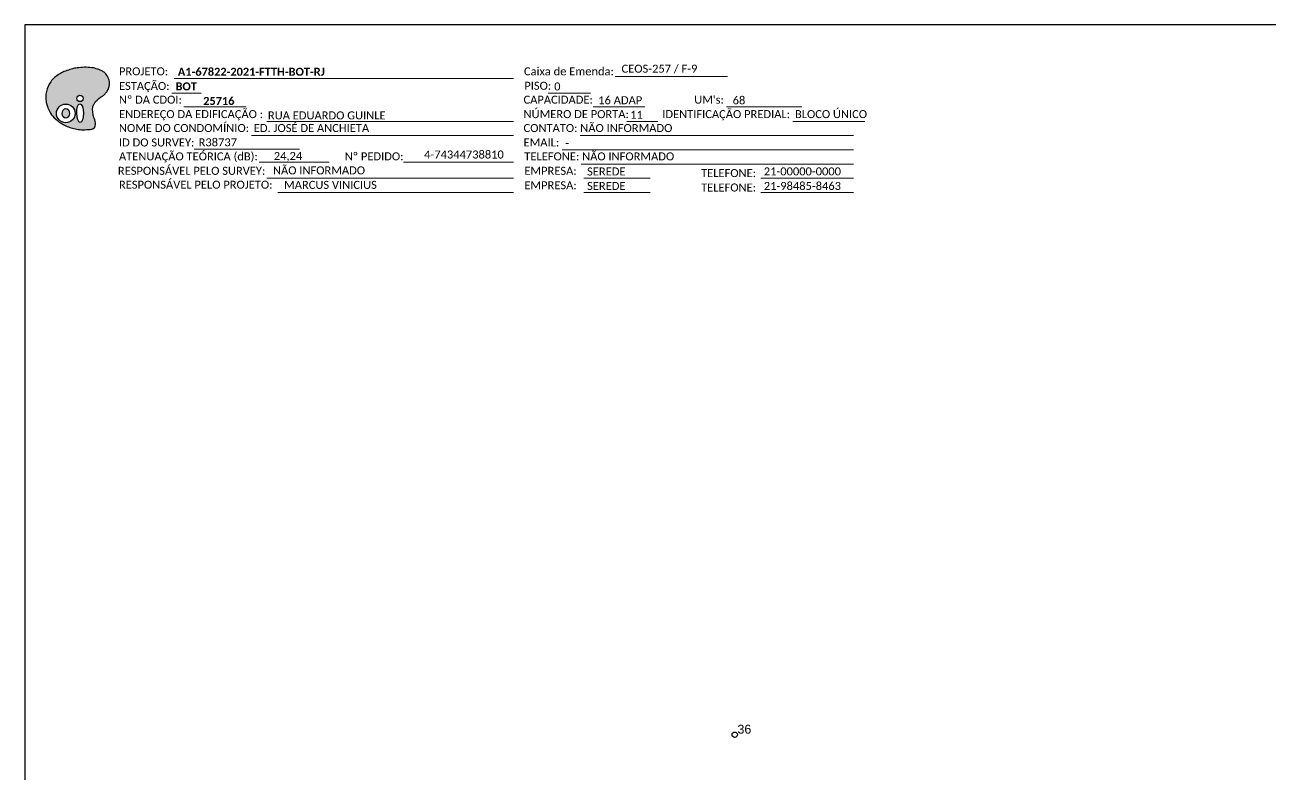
# Model space of a CAD drawing. Header units: inches. Extents: x 1934 to 3676, y 155 to 749.
# Drawn here: x 1933.5 to 2212.5, y 581.2 to 749.1 of the extents above; entities that cross this region are included whole.
import ezdxf
from ezdxf.enums import TextEntityAlignment as Align

# ---------------------------------------------------------------- set-up
doc = ezdxf.new("R2010")
doc.units = ezdxf.units.IN
doc.header["$MEASUREMENT"] = 0
doc.layers.add('Numeração', color=98, linetype='Continuous', lineweight=0)
doc.layers.add('Numeração Texto', color=34, linetype='Continuous')
doc.styles.add('DIGICADE', font='arial.ttf')
doc.styles.add('WMF-Calibri0', font='calibri.ttf')
doc.styles.add('WMF-Calibri1', font='calibrib.ttf')

# ---------------------------------------------------------------- blocks, each defined once
blk = doc.blocks.new('OI')
h = blk.add_hatch(color=40)
edge = h.paths.add_edge_path()
edge.add_spline(control_points=[(4.35, -0.67), (3.92, -0.99), (3.26, -1.5), (2.81, -2.59), (2.9, -3.5), (3.06, -4.27), (3.31, -4.85), (3.37, -5.39), (3.4, -5.88), (3.2, -6.4), (2.54, -6.61), (1.65, -6.63), (0.55, -6.67), (-0.56, -6.42), (-1.61, -6.14), (-2.77, -5.61), (-3.92, -4.77), (-4.89, -3.7), (-5.34, -2.65), (-5.6, -1.94), (-5.85, -0.96), (-5.71, 0.47), (-5.1, 2.02), (-4.14, 3.02), (-3.3, 3.61), (-2.37, 4.16), (-1.36, 4.44), (-0.56, 4.7), (0.79, 4.85), (2.24, 4.97), (3.79, 4.57), (4.67, 4.21), (5.44, 3.65), (5.76, 2.99), (6.03, 2.21), (6.01, 1.46), (5.72, 0.64), (5.31, 0.08), (4.88, -0.38), (4.51, -0.55), (4.35, -0.67)], knot_values=[0, 0, 0, 0, 1.60434, 2.417191, 3.427595, 4.282808, 4.776746, 5.304182, 5.888771, 6.258406, 6.858137, 7.79129, 8.986195, 10.124242, 11.187857, 12.242908, 13.953784, 15.414161, 16.515391, 17.349188, 17.675853, 19.552021, 21.515531, 22.568638, 23.63245, 24.621084, 25.782718, 26.745347, 27.142653, 29.870543, 31.004649, 31.921532, 32.709589, 33.801391, 34.042471, 35.192333, 35.971461, 36.628871, 37.254359, 37.836911, 37.836911, 37.836911, 37.836911], degree=3, periodic=0)
h.paths.add_polyline_path([(1.13, -0.87, -1), (-0.04, -0.87, -1)], flags=16)
edge = h.paths.add_edge_path(flags=16)
edge.add_ellipse((0.56, -3.59), major_axis=(-0.02, 1.71), ratio=0.361305, start_angle=0, end_angle=360)
h.paths.add_polyline_path([(-0.36, -3.62, -1), (-3.8, -3.62, -1)], flags=16)
edge = h.paths.add_edge_path(flags=0)
edge.add_ellipse((-2.08, -3.62), major_axis=(0, 0.885), ratio=0.758294, start_angle=0, end_angle=360)
at = {"color": 40}
for centre, radius in [((-2.08, -3.62), 1.72), ((0.54, -0.87), 0.587)]:
    blk.add_circle(centre, radius, dxfattribs=at)
blk.add_ellipse((0.56, -3.59), major_axis=(-0.02, 1.71), ratio=0.361305, dxfattribs=at)
blk.add_ellipse((-2.08, -3.62), major_axis=(0, 0.885), ratio=0.758294, start_param=-3.141592653589792, end_param=3.141592653589792, dxfattribs=at)
at = {"color": 40, "start_tangent": (-0.800898, -0.598801), "end_tangent": (-0.800898, -0.598801)}
blk.add_spline([(4.35, -0.67), (3.2, -1.78), (2.9, -2.54), (2.92, -3.55), (3.12, -4.38), (3.28, -4.85), (3.37, -5.37), (3.35, -5.95), (3.2, -6.29), (2.66, -6.55), (1.73, -6.63), (0.54, -6.62), (-0.58, -6.41), (-1.6, -6.11), (-2.56, -5.67), (-3.95, -4.67), (-4.89, -3.56), (-5.37, -2.56), (-5.64, -1.78), (-5.72, -1.46), (-5.63, 0.42), (-4.84, 2.22), (-4.13, 2.99), (-3.27, 3.62), (-2.4, 4.09), (-1.3, 4.47), (-0.37, 4.72), (0.02, 4.77), (2.75, 4.8), (3.85, 4.53), (4.69, 4.16), (5.31, 3.68), (5.85, 2.73), (5.93, 2.5), (5.94, 1.35), (5.67, 0.62), (5.29, 0.08), (4.84, -0.36), (4.35, -0.67)], degree=3, dxfattribs=at)

msp = doc.modelspace()

# ---------------------------------------------------------------- linework, layer by layer
msp.add_lwpolyline([(1933.55, 155.06), (2772.11, 155.06), (2772.11, 749.06), (1933.55, 749.06), (1933.55, 155.06)])
at = {"color": 7, "lineweight": 0}
for points in [[(1967.02, 737.02), (2042.99, 737.02)], [(2065.83, 737.51), (2090.96, 737.51)], [(2050.79, 733.78), (2060.27, 733.78)], [(1966.5, 733.74), (1973.05, 733.74)], [(1969.16, 730.67), (1983.11, 730.67)], [(2060.84, 730.67), (2072.45, 730.67)], [(2090.78, 730.67), (2107.64, 730.67)], [(1987.73, 727.43), (2042.99, 727.43)], [(2068.42, 727.43), (2075.37, 727.43)], [(2105.59, 727.43), (2121.77, 727.43)], [(1984.32, 724.32), (2042.99, 724.32)], [(2057.95, 724.32), (2119.18, 724.32)], [(1971.48, 721.25), (1995.11, 721.25)], [(2053.91, 721.08), (2119.18, 721.08)], [(1986.02, 718.29), (2001.69, 718.29)], [(2018.35, 718.29), (2042.85, 718.29)], [(2018.85, 718.3), (2043, 718.3)], [(2058.2, 717.84), (2119.18, 717.84)], [(1987.73, 714.73), (2042.99, 714.73)], [(2058.81, 714.73), (2073.61, 714.73)], [(2098.41, 714.73), (2119.18, 714.73)], [(1990.22, 711.49), (2042.99, 711.49)], [(2058.81, 711.49), (2073.61, 711.49)], [(2098.41, 711.49), (2119.18, 711.49)]]:
    msp.add_lwpolyline(points, dxfattribs=at)
at = {"layer": 'Numeração'}
msp.add_circle((2092.6, 590.07), 0.6, dxfattribs=at)
at = {"layer": 'Numeração Texto'}
msp.add_circle((2092.6, 590.07), 0.6, dxfattribs=at)

# ---------------------------------------------------------------- block references
at = {"color": 7, "xscale": 1.213923925196705, "yscale": 1.213923925155541, "zscale": 1.213923925163967, "rotation": 0.1532896023263809}
msp.add_blockref('OI', (1945.22, 733.64), dxfattribs=at)

# ---------------------------------------------------------------- texts
at = {"color": 7, "lineweight": 0, "style": 'WMF-Calibri0'}
for s, height, p in [('PROJETO:', 1.793, (1954.62, 737.76)), ('Caixa de Emenda:', 1.7927, (2045.37, 737.76)), ('ESTAÇÃO:', 1.793, (1954.62, 734.48)), ('PISO:', 1.793, (2045.44, 734.53)), ('Nº DA CDOI:', 1.7927, (1954.62, 731.41)), ('CAPACIDADE:', 1.7927, (2045.27, 731.41)), ("UM's:", 1.793, (2083.51, 731.41)), ('ENDEREÇO DA EDIFICAÇÃO :', 1.7927, (1954.62, 728.18)), ('NÚMERO DE PORTA:', 1.7927, (2045.27, 728.18)), ('IDENTIFICAÇÃO PREDIAL:', 1.7927, (2076.35, 728.18)), ('BLOCO ÚNICO', 1.7927, (2106.09, 728.18)), ('NOME DO CONDOMÍNIO:', 1.7927, (1954.62, 725.06)), ('ED. JOSÉ DE ANCHIETA', 1.7927, (1984.83, 725.06)), ('CONTATO: NÃO INFORMADO', 1.7927, (2045.27, 725.06)), ('ID DO SURVEY:', 1.7927, (1954.62, 721.83)), ('EMAIL:', 1.793, (2045.27, 721.83)), ('ATENUAÇÃO TEÓRICA (dB):', 1.7927, (1954.62, 718.71)), ('Nº PEDIDO:', 1.793, (2005.21, 718.72)), ('TELEFONE: NÃO INFORMADO', 1.7927, (2045.45, 718.71)), ('RESPONSÁVEL PELO SURVEY:', 1.7927, (1954.38, 715.48)), ('EMPRESA:', 1.793, (2045.45, 715.48)), ('RESPONSÁVEL PELO PROJETO:', 1.7927, (1954.62, 712.37)), ('TELEFONE:', 1.793, (2085.05, 714.97)), ('EMPRESA:', 1.793, (2045.45, 712.24)), ('TELEFONE:', 1.793, (2085.05, 711.74))]:
    msp.add_text(s, height=height, dxfattribs=at).set_placement(p)
at = {"color": 7, "linetype": 'Continuous'}
for s, height, style, p in [('A1-67822-2021-FTTH-BOT-RJ', 1.7927, 'WMF-Calibri1', (1967.81, 737.67)), ('CEOS-257 / F-9', 1.7927, 'WMF-Calibri0', (2067.23, 738.35)), ('BOT', 1.793, 'WMF-Calibri1', (1967.3, 734.39)), ('0', 1.79, 'WMF-Calibri0', (2052.14, 734.38)), ('RUA EDUARDO GUINLE', 1.7927, 'WMF-Calibri0', (1988, 727.89)), ('11', 1.793, 'WMF-Calibri0', (2069.18, 728.03)), ('-', 1.79, 'WMF-Calibri0', (2054.62, 721.68)), ('NÃO INFORMADO', 1.7927, 'WMF-Calibri0', (1989.13, 715.57)), ('SEREDE', 1.793, 'WMF-Calibri0', (2059.51, 715.33)), ('21-00000-0000', 1.7927, 'WMF-Calibri0', (2099.11, 715.35)), ('MARCUS VINICIUS', 1.7927, 'WMF-Calibri0', (1991.62, 712.33)), ('SEREDE', 1.793, 'WMF-Calibri0', (2059.51, 712.09)), ('21-98485-8463', 1.7927, 'WMF-Calibri0', (2099.11, 712.09))]:
    msp.add_text(s, height=height, dxfattribs=dict(at, style=style)).set_placement(p)
at = {"color": 7, "linetype": 'Continuous', "style": 'WMF-Calibri1'}
msp.add_text('25716', height=1.793, dxfattribs=at).set_placement((1977, 731.13), align=Align.CENTER)
at = {"color": 0, "linetype": 'Continuous', "style": 'WMF-Calibri0'}
for s, p in [('16 ADAP', (2062.01, 731.29)), ('68', (2092.13, 731.27)), ('R38737', (1972.47, 721.86))]:
    msp.add_text(s, height=1.793, dxfattribs=at).set_placement(p)
at = {"color": 0, "lineweight": 0, "style": 'WMF-Calibri0'}
msp.add_text('24,24', height=1.793, dxfattribs=at).set_placement((1989.32, 718.8))
at = {"color": 7, "style": 'WMF-Calibri0'}
msp.add_text('4-74344738810', height=1.7927, dxfattribs=at).set_placement((2023, 719.13))
at = {"layer": 'Numeração Texto', "linetype": 'Continuous', "insert": (2093.2, 592.31), "char_height": 2, "width": 3.7667, "attachment_point": 1, "style": 'DIGICADE'}
msp.add_mtext('\\fArial|b0|i0|c0|p34;\\W1.0000000000;\\T1.0000000000;\\o\\l36', dxfattribs=at)
msp.add_mtext('\\fArial|b0|i0|c0|p34;\\W1.0000000000;\\T1.0000000000;\\o\\l36', dxfattribs=at)

doc.saveas('drawing.dxf')
